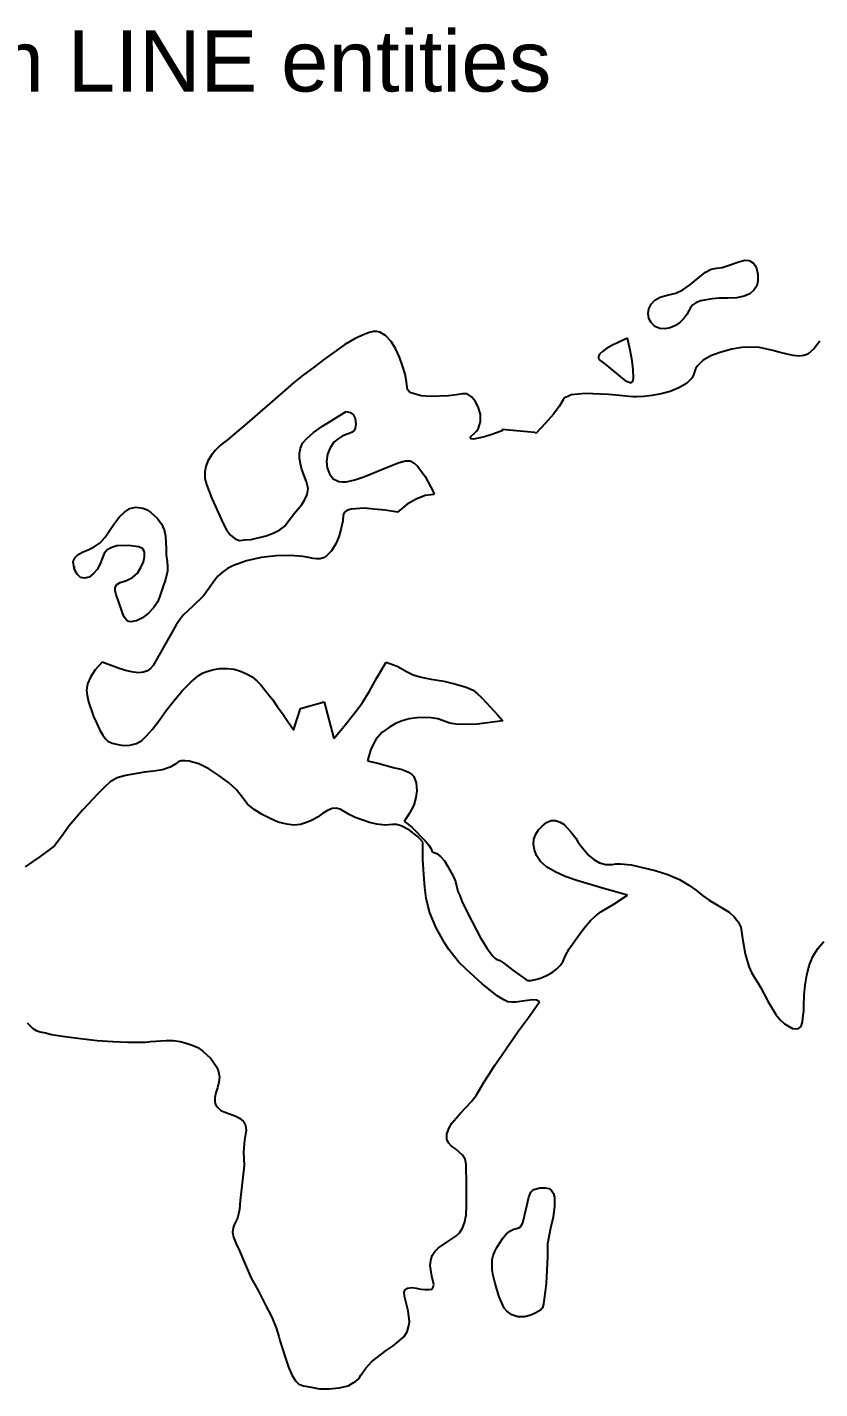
# Model space of a CAD drawing. Extents: x 0 to 24, y 0 to 13.
# Drawn here: x 10.46 to 16.93, y 1.84 to 12.96 of the extents above; entities that cross this region are included whole.
import ezdxf

# ---------------------------------------------------------------- set-up
doc = ezdxf.new("R2010")
doc.units = 0
doc.header["$MEASUREMENT"] = 0
doc.layers.get('0').update_dxf_attribs({"linetype": 'CONTINUOUS'})
doc.styles.get("Standard").update_dxf_attribs({"font": 'arial.ttf'})

msp = doc.modelspace()

# ---------------------------------------------------------------- linework, layer by layer
at = {"linetype": 'Continuous'}
for p, q in [((16.135576, 10.999474), (16.184883, 11.015909)), ((16.184883, 11.01591), (16.279388, 11.048781)), ((16.279388, 11.04878), (16.320477, 11.061108)), ((16.320477, 11.061108), (16.357456, 11.056998)), ((16.357456, 11.056999), (16.390327, 11.036454)), ((16.390327, 11.036454), (16.402655, 11.02002)), ((16.402655, 11.020019), (16.414982, 10.995365)), ((15.868498, 10.855663), (15.999983, 10.962494)), ((15.999983, 10.962495), (16.045179, 10.987148)), ((16.045181, 10.987147), (16.09038, 10.995365)), ((16.090378, 10.995366), (16.135576, 10.999475)), ((16.41498, 10.995366), (16.427305, 10.94195)), ((16.427307, 10.94195), (16.427307, 10.892644)), ((15.687709, 10.773486), (15.75756, 10.789922)), ((15.757559, 10.789922), (15.815083, 10.818684)), ((15.815084, 10.818684), (15.8685, 10.855663)), ((16.361565, 10.785812), (16.316366, 10.765267)), ((16.394436, 10.814575), (16.361565, 10.785813)), ((16.41909, 10.851555), (16.394436, 10.814575)), ((16.427307, 10.892644), (16.41909, 10.851555)), ((15.53568, 10.662546), (15.556224, 10.699526)), ((15.556224, 10.699526), (15.584987, 10.732397)), ((15.584987, 10.732397), (15.630183, 10.757051)), ((15.630184, 10.75705), (15.687709, 10.773485)), ((15.876717, 10.674872), (15.86439, 10.646111)), ((15.897263, 10.695416), (15.876718, 10.674872)), ((15.921915, 10.711853), (15.897262, 10.695417)), ((15.958895, 10.728288), (15.921915, 10.711853)), ((16.053398, 10.744723), (15.958894, 10.728288)), ((16.115032, 10.748833), (16.0534, 10.744723)), ((16.184883, 10.748833), (16.115032, 10.748833)), ((16.254734, 10.752942), (16.184883, 10.748833)), ((16.316366, 10.765267), (16.254734, 10.752941)), ((15.53157, 10.625566), (15.53568, 10.662545)), ((15.53568, 10.584476), (15.53157, 10.625566)), ((15.556224, 10.551606), (15.53568, 10.584477)), ((15.823301, 10.584476), (15.79043, 10.551605)), ((15.847954, 10.617349), (15.8233, 10.584476)), ((15.864391, 10.646111), (15.847956, 10.617349)), ((13.21827, 10.457102), (13.140202, 10.420122)), ((13.255251, 10.469429), (13.218271, 10.457102)), ((13.288122, 10.477647), (13.255251, 10.469429)), ((13.316884, 10.477647), (13.288122, 10.477647)), ((13.341537, 10.473537), (13.316883, 10.477647)), ((13.386735, 10.444776), (13.341538, 10.473537)), ((15.584987, 10.518735), (15.556224, 10.551606)), ((15.626075, 10.502299), (15.584987, 10.518734)), ((15.667164, 10.498191), (15.626075, 10.5023)), ((15.712361, 10.506409), (15.667163, 10.498191)), ((15.75345, 10.526953), (15.712361, 10.506409)), ((15.79043, 10.551606), (15.75345, 10.526953)), ((13.053916, 10.370815), (12.881343, 10.247548)), ((13.140202, 10.420122), (13.053916, 10.370816)), ((13.431932, 10.395469), (13.386734, 10.444776)), ((13.468913, 10.337945), (13.431933, 10.395469)), ((15.235732, 10.362597), (15.190534, 10.337944)), ((15.293256, 10.391359), (15.235732, 10.362597)), ((15.363107, 10.424231), (15.293256, 10.391359)), ((15.383651, 10.325618), (15.363107, 10.424231)), ((16.295822, 10.346162), (16.213644, 10.333836)), ((16.373892, 10.35027), (16.295822, 10.346161)), ((16.439634, 10.346162), (16.373892, 10.350271)), ((16.550573, 10.321508), (16.439632, 10.346162)), ((16.932699, 10.399578), (16.887501, 10.337945)), ((12.881343, 10.247549), (12.795056, 10.181808)), ((13.501783, 10.268094), (13.468912, 10.337945)), ((13.526437, 10.198243), (13.501783, 10.268094)), ((15.13301, 10.292747), (15.124792, 10.272202)), ((15.124792, 10.272202), (15.124792, 10.255767)), ((15.124792, 10.255767), (15.137119, 10.24344)), ((15.157662, 10.313291), (15.133009, 10.292747)), ((15.137118, 10.24344), (15.16999, 10.218786)), ((15.190534, 10.337945), (15.157662, 10.313291)), ((15.400086, 10.23933), (15.383651, 10.325617)), ((15.408305, 10.165372), (15.400087, 10.239331)), ((15.979439, 10.24344), (15.934242, 10.198243)), ((16.04929, 10.280419), (15.979439, 10.24344)), ((16.127359, 10.309182), (16.04929, 10.28042)), ((16.213644, 10.333836), (16.127357, 10.309181)), ((16.608097, 10.305074), (16.550573, 10.321508)), ((16.665621, 10.292747), (16.608097, 10.305074)), ((16.71493, 10.280419), (16.665623, 10.292747)), ((16.764236, 10.276311), (16.71493, 10.28042)), ((16.801214, 10.280419), (16.764235, 10.27631)), ((16.834087, 10.292747), (16.801216, 10.280419)), ((16.887503, 10.337945), (16.834087, 10.292747)), ((12.716988, 10.124283), (12.634809, 10.058541)), ((12.795055, 10.181807), (12.716988, 10.124283)), ((13.546982, 10.128392), (13.526437, 10.198243)), ((13.559308, 10.066758), (13.546982, 10.128392)), ((15.16999, 10.218787), (15.211078, 10.185916)), ((15.211078, 10.185916), (15.305583, 10.107847)), ((15.412414, 10.099628), (15.408304, 10.165372)), ((15.901369, 10.120173), (15.889043, 10.09552)), ((15.909588, 10.148935), (15.90137, 10.120173)), ((15.917807, 10.173589), (15.909589, 10.148935)), ((15.934242, 10.198243), (15.917807, 10.173589)), ((12.634809, 10.05854), (12.544415, 9.980472)), ((13.563416, 10.021561), (13.559307, 10.066757)), ((13.567526, 10.005125), (13.563416, 10.021561)), ((15.305583, 10.107847), (15.346672, 10.074976)), ((15.346672, 10.074976), (15.391869, 10.058541)), ((15.391869, 10.05854), (15.404196, 10.066757)), ((15.404196, 10.066758), (15.408305, 10.079085)), ((15.408305, 10.079084), (15.412415, 10.099628)), ((15.782213, 10.017451), (15.712362, 9.988689)), ((15.843845, 10.054432), (15.782212, 10.017452)), ((15.889044, 10.095521), (15.843845, 10.054432)), ((12.544415, 9.980472), (12.256792, 9.72983)), ((13.579853, 9.988689), (13.567526, 10.005124)), ((13.596288, 9.976363), (13.579853, 9.98869)), ((13.620941, 9.968144), (13.596288, 9.976362)), ((13.678466, 9.95171), (13.620941, 9.968144)), ((13.752426, 9.9476), (13.678466, 9.95171)), ((13.900345, 9.95171), (13.752426, 9.9476)), ((13.966086, 9.959928), (13.900345, 9.95171)), ((14.015394, 9.968144), (13.966087, 9.959928)), ((14.052374, 9.968144), (14.015394, 9.968144)), ((14.089354, 9.943492), (14.052374, 9.968145)), ((14.122225, 9.906511), (14.089354, 9.943491)), ((14.146877, 9.853097), (14.122224, 9.906512)), ((14.83717, 9.918839), (14.804298, 9.865422)), ((14.849497, 9.935274), (14.83717, 9.918839)), ((14.874149, 9.9476), (14.849496, 9.935273)), ((14.902912, 9.959928), (14.87415, 9.9476)), ((15.017961, 9.972254), (14.902911, 9.959928)), ((15.20697, 9.964036), (15.017962, 9.972254)), ((15.297365, 9.955819), (15.20697, 9.964036)), ((15.375434, 9.9476), (15.297365, 9.955818)), ((15.408305, 9.943492), (15.375434, 9.947601)), ((15.437067, 9.943492), (15.408305, 9.943492)), ((15.494591, 9.9476), (15.437067, 9.943491)), ((15.564442, 9.955819), (15.494591, 9.947601)), ((15.638402, 9.968144), (15.564442, 9.955818)), ((15.712361, 9.988689), (15.638401, 9.968144)), ((12.96352, 9.762701), (13.066242, 9.824334)), ((13.066242, 9.824334), (13.099114, 9.816117)), ((13.099113, 9.816116), (13.123767, 9.799681)), ((13.123767, 9.799681), (13.140202, 9.766809)), ((14.163314, 9.799681), (14.146878, 9.853097)), ((14.163314, 9.742157), (14.163314, 9.799681)), ((14.759102, 9.80379), (14.693358, 9.72983)), ((14.804298, 9.865423), (14.759102, 9.80379)), ((12.256793, 9.72983), (12.170506, 9.655869)), ((12.799165, 9.651761), (12.873125, 9.705177)), ((12.873125, 9.705176), (12.96352, 9.7627)), ((13.140202, 9.688741), (13.131985, 9.668197)), ((13.140202, 9.766809), (13.144311, 9.721611)), ((13.144311, 9.721612), (13.140202, 9.688741)), ((14.130443, 9.664087), (14.146877, 9.688741)), ((14.146877, 9.688741), (14.163313, 9.742157)), ((14.607073, 9.651761), (14.335887, 9.676415)), ((14.335887, 9.676414), (14.344105, 9.668197)), ((14.693358, 9.72983), (14.615291, 9.643544)), ((12.063676, 9.569584), (12.039021, 9.549039)), ((12.096547, 9.594236), (12.063676, 9.569583)), ((12.170506, 9.655869), (12.096546, 9.594236)), ((12.692334, 9.524385), (12.70877, 9.565475)), ((12.70877, 9.565475), (12.741641, 9.602454)), ((12.741641, 9.602455), (12.799165, 9.651761)), ((12.96352, 9.573692), (12.934758, 9.528494)), ((13.0005, 9.602455), (12.96352, 9.573693)), ((13.033371, 9.622999), (13.0005, 9.602455)), ((13.066242, 9.635325), (13.033371, 9.622998)), ((13.090896, 9.643544), (13.066241, 9.635326)), ((13.115549, 9.655869), (13.090896, 9.643543)), ((13.131985, 9.668197), (13.115549, 9.655869)), ((14.077026, 9.606564), (14.085244, 9.622998)), ((14.085245, 9.602455), (14.077027, 9.606565)), ((14.085245, 9.622999), (14.109899, 9.643544)), ((14.105789, 9.598346), (14.085245, 9.602455)), ((14.196185, 9.61889), (14.105789, 9.598346)), ((14.109898, 9.643544), (14.130443, 9.664088)), ((14.261927, 9.639435), (14.196185, 9.61889)), ((14.344105, 9.668197), (14.261927, 9.639435)), ((14.615291, 9.643544), (14.607073, 9.651761)), ((11.965062, 9.466862), (11.9363, 9.421663)), ((11.997932, 9.507951), (11.965061, 9.466862)), ((12.039021, 9.549039), (11.997932, 9.507951)), ((12.684116, 9.483296), (12.692333, 9.524385)), ((12.684116, 9.442208), (12.684116, 9.483296)), ((12.914214, 9.47508), (12.905996, 9.417555)), ((12.934758, 9.528495), (12.914214, 9.47508)), ((11.919865, 9.376466), (11.911647, 9.331269)), ((11.936299, 9.421663), (11.919865, 9.376465)), ((12.692334, 9.397011), (12.684117, 9.442209)), ((12.70466, 9.351812), (12.692333, 9.397011)), ((12.741641, 9.249091), (12.704661, 9.351813)), ((12.905995, 9.417555), (12.910105, 9.36414)), ((12.910105, 9.36414), (12.930649, 9.314833)), ((13.210052, 9.29018), (13.436042, 9.384685)), ((13.436042, 9.384684), (13.497675, 9.409337)), ((13.497675, 9.409337), (13.55109, 9.421664)), ((13.551089, 9.421663), (13.588069, 9.421663)), ((13.58807, 9.421663), (13.616833, 9.405229)), ((13.616833, 9.405229), (13.649704, 9.376466)), ((13.649704, 9.376466), (13.711337, 9.294289)), ((11.911647, 9.331268), (11.911647, 9.277852)), ((11.911647, 9.277853), (11.923974, 9.228547)), ((11.923974, 9.228547), (11.969171, 9.113498)), ((12.753967, 9.195676), (12.74164, 9.249091)), ((12.930649, 9.314833), (12.959412, 9.273744)), ((12.959412, 9.273744), (13.004608, 9.2532)), ((13.004609, 9.2532), (13.033371, 9.24909)), ((13.033371, 9.249091), (13.066242, 9.249091)), ((13.066242, 9.249091), (13.136093, 9.265527)), ((13.136093, 9.265527), (13.210053, 9.29018)), ((13.711337, 9.294289), (13.756536, 9.208002)), ((12.729314, 9.10528), (12.745749, 9.146369)), ((12.745749, 9.146369), (12.753967, 9.195676)), ((13.711337, 9.138151), (13.637377, 9.109389)), ((13.785296, 9.146369), (13.711336, 9.138151)), ((13.756535, 9.208002), (13.777079, 9.171022)), ((13.777079, 9.171021), (13.785296, 9.146368)), ((11.254226, 9.002558), (11.299424, 9.03132)), ((11.299424, 9.03132), (11.34873, 9.043647)), ((11.34873, 9.043647), (11.406255, 9.035429)), ((11.406255, 9.035429), (11.435017, 9.023103)), ((11.435017, 9.023103), (11.467888, 9.002558)), ((11.969171, 9.113498), (11.997932, 9.047756)), ((11.997932, 9.047756), (12.059566, 8.916272)), ((12.643027, 8.99434), (12.70466, 9.064191)), ((12.70466, 9.064191), (12.729314, 9.10528)), ((13.070351, 9.014885), (13.049807, 8.998449)), ((13.103222, 9.027212), (13.070351, 9.014885)), ((13.214162, 9.035429), (13.103222, 9.027212)), ((13.292231, 9.027212), (13.214162, 9.035429)), ((13.382626, 9.018993), (13.292231, 9.027211)), ((13.485348, 9.002558), (13.382626, 9.018993)), ((13.563416, 9.068299), (13.485348, 9.002558)), ((13.637377, 9.109388), (13.563416, 9.068299)), ((11.135068, 8.854639), (11.172048, 8.908054)), ((11.172048, 8.908053), (11.213137, 8.961469)), ((11.213137, 8.961469), (11.254226, 9.002558)), ((11.467888, 9.002558), (11.521303, 8.953252)), ((11.521303, 8.953252), (11.558283, 8.908053)), ((11.558283, 8.908053), (11.578828, 8.858747)), ((12.059566, 8.916272), (12.088328, 8.858747)), ((12.564959, 8.887509), (12.589612, 8.924488)), ((12.589612, 8.924489), (12.643028, 8.99434)), ((13.037479, 8.932707), (13.025153, 8.871074)), ((13.041589, 8.977904), (13.037479, 8.932706)), ((13.049807, 8.998448), (13.041589, 8.977904)), ((11.057, 8.751916), (11.098088, 8.797114)), ((11.098087, 8.797113), (11.135067, 8.854638)), ((11.578828, 8.858747), (11.591154, 8.805331)), ((11.591154, 8.805332), (11.595263, 8.706719)), ((12.088328, 8.858747), (12.1212, 8.81355)), ((12.1212, 8.81355), (12.158179, 8.784788)), ((12.158179, 8.784788), (12.195159, 8.772461)), ((12.289663, 8.780679), (12.41293, 8.809441)), ((12.41293, 8.809441), (12.470454, 8.829985)), ((12.470455, 8.829985), (12.52387, 8.858747)), ((12.52387, 8.858747), (12.564959, 8.887509)), ((13.008718, 8.809441), (12.979956, 8.743699)), ((13.025154, 8.871074), (13.008718, 8.809441)), ((10.876208, 8.657412), (10.917297, 8.677957)), ((10.917297, 8.677957), (10.958385, 8.694391)), ((10.958385, 8.694392), (11.007692, 8.719046)), ((11.007692, 8.719045), (11.056999, 8.751916)), ((11.114524, 8.694392), (11.08987, 8.66563)), ((11.151504, 8.714937), (11.114524, 8.694392)), ((11.192593, 8.727262), (11.151504, 8.714936)), ((11.287097, 8.731372), (11.192593, 8.727262)), ((11.373383, 8.719045), (11.287097, 8.731372)), ((11.402145, 8.706718), (11.373383, 8.719045)), ((11.418581, 8.677957), (11.402146, 8.706718)), ((11.418581, 8.636868), (11.418581, 8.677957)), ((11.595263, 8.706718), (11.595263, 8.653302)), ((12.19516, 8.772461), (12.236249, 8.77657)), ((12.236249, 8.776569), (12.289664, 8.780679)), ((12.947084, 8.686173), (12.905995, 8.645085)), ((12.979956, 8.743699), (12.947084, 8.686174)), ((10.83512, 8.599888), (10.851556, 8.632759)), ((10.843338, 8.546472), (10.83512, 8.599888)), ((10.851556, 8.632759), (10.876209, 8.657413)), ((11.057, 8.579343), (11.032346, 8.534146)), ((11.073435, 8.62454), (11.057, 8.579342)), ((11.08987, 8.665629), (11.073435, 8.62454)), ((11.389819, 8.550581), (11.410363, 8.595779)), ((11.410363, 8.595778), (11.418581, 8.636868)), ((11.595263, 8.653303), (11.60348, 8.599888)), ((11.60348, 8.599888), (11.60759, 8.558799)), ((12.145853, 8.567017), (12.096547, 8.542363)), ((12.252684, 8.603996), (12.145853, 8.567017)), ((12.371841, 8.632759), (12.252684, 8.603997)), ((12.495108, 8.645085), (12.371841, 8.632758)), ((12.610157, 8.649194), (12.495108, 8.645085)), ((12.712879, 8.640977), (12.610157, 8.649194)), ((12.758076, 8.632759), (12.712879, 8.640977)), ((12.795055, 8.62454), (12.758076, 8.632758)), ((12.823819, 8.620432), (12.795056, 8.624541)), ((12.852581, 8.620432), (12.823819, 8.620432)), ((12.881343, 8.62865), (12.852581, 8.620432)), ((12.905995, 8.645085), (12.881342, 8.62865)), ((10.855663, 8.51771), (10.843337, 8.546472)), ((10.843338, 8.546472), (10.843338, 8.558799)), ((10.843338, 8.558799), (10.843338, 8.546472)), ((10.86799, 8.497166), (10.855663, 8.51771)), ((10.896752, 8.468404), (10.86799, 8.497166)), ((10.929624, 8.464294), (10.896752, 8.468404)), ((10.966603, 8.472513), (10.929624, 8.464295)), ((11.003584, 8.501275), (10.966604, 8.472513)), ((11.032346, 8.534145), (11.003584, 8.501274)), ((11.27066, 8.443749), (11.319967, 8.468404)), ((11.319967, 8.468404), (11.361056, 8.505383)), ((11.361056, 8.505383), (11.389818, 8.55058)), ((11.591154, 8.451968), (11.566501, 8.382117)), ((11.60759, 8.521819), (11.591154, 8.451968)), ((11.60759, 8.558799), (11.60759, 8.521819)), ((12.018477, 8.48073), (11.989716, 8.44375)), ((12.055458, 8.5136), (12.018478, 8.480729)), ((12.096547, 8.542364), (12.055458, 8.513601)), ((11.180265, 8.386226), (11.192593, 8.410879)), ((11.180265, 8.361573), (11.180265, 8.386227)), ((11.188484, 8.328702), (11.180266, 8.361573)), ((11.192593, 8.410879), (11.221354, 8.427315)), ((11.221354, 8.427315), (11.27066, 8.443749)), ((11.566501, 8.382116), (11.541847, 8.308156)), ((11.944518, 8.378008), (11.89932, 8.320484)), ((11.989716, 8.443749), (11.944517, 8.378008)), ((11.204919, 8.283504), (11.188484, 8.328702)), ((11.241899, 8.172564), (11.204919, 8.283504)), ((11.525412, 8.267069), (11.49254, 8.22187)), ((11.541848, 8.308157), (11.525413, 8.267069)), ((11.813034, 8.234197), (11.734965, 8.160237)), ((11.89932, 8.320484), (11.813034, 8.234198)), ((11.254226, 8.143802), (11.241899, 8.172564)), ((11.27066, 8.123258), (11.254226, 8.143802)), ((11.287097, 8.11093), (11.270661, 8.123258)), ((11.402145, 8.139692), (11.352839, 8.115039)), ((11.451451, 8.176673), (11.402145, 8.139693)), ((11.49254, 8.22187), (11.451451, 8.176672)), ((11.702094, 8.119149), (11.673332, 8.07806)), ((11.734964, 8.160237), (11.702093, 8.119148)), ((11.307641, 8.106822), (11.287097, 8.110931)), ((11.352839, 8.11504), (11.30764, 8.106822)), ((11.673332, 8.07806), (11.488432, 7.749349)), ((11.015911, 7.716478), (10.978931, 7.654845)), ((11.073435, 7.778112), (11.015911, 7.716478)), ((11.213137, 7.724697), (11.073435, 7.778112)), ((11.27477, 7.708261), (11.213137, 7.724696)), ((11.328186, 7.695934), (11.27477, 7.708261)), ((11.373383, 7.691825), (11.328186, 7.695934)), ((11.410363, 7.695934), (11.373384, 7.691825)), ((11.443233, 7.708261), (11.410362, 7.695934)), ((11.467888, 7.724697), (11.443233, 7.708261)), ((11.488432, 7.749349), (11.467888, 7.724696)), ((11.858231, 7.667172), (11.891102, 7.687716)), ((11.891102, 7.687716), (11.919865, 7.700043)), ((11.919865, 7.700043), (11.97328, 7.716478)), ((11.97328, 7.716478), (12.030804, 7.724696)), ((12.030804, 7.724697), (12.092438, 7.724697)), ((12.092438, 7.724697), (12.149961, 7.720588)), ((12.149961, 7.720587), (12.203377, 7.704152)), ((12.203377, 7.704153), (12.252684, 7.683608)), ((12.252684, 7.683608), (12.297882, 7.658955)), ((13.316884, 7.650736), (13.390844, 7.778112)), ((13.390843, 7.778112), (13.481238, 7.745241)), ((13.481238, 7.745242), (13.563416, 7.700044)), ((13.563416, 7.700043), (13.612723, 7.67539)), ((13.612723, 7.67539), (13.678465, 7.654845)), ((10.954278, 7.60143), (10.94606, 7.548015)), ((10.97893, 7.654845), (10.954277, 7.60143)), ((11.726747, 7.543905), (11.796597, 7.613756)), ((11.796597, 7.613757), (11.858231, 7.667172)), ((12.297882, 7.658954), (12.338971, 7.621974)), ((12.338971, 7.621974), (12.367733, 7.593213)), ((12.367733, 7.593213), (12.429366, 7.515143)), ((13.255251, 7.539797), (13.316884, 7.650736)), ((13.678466, 7.654845), (13.760643, 7.63841)), ((13.760643, 7.63841), (13.863365, 7.621974)), ((13.863365, 7.621974), (13.961979, 7.597322)), ((13.961979, 7.597321), (14.044156, 7.572668)), ((14.044156, 7.572669), (14.101681, 7.548015)), ((10.94606, 7.548014), (10.95017, 7.506925)), ((10.950169, 7.506925), (10.962495, 7.45351)), ((10.962495, 7.45351), (11.003584, 7.334352)), ((11.595263, 7.383659), (11.661004, 7.465837)), ((11.661005, 7.465837), (11.726747, 7.543905)), ((12.429366, 7.515143), (12.466346, 7.469946)), ((12.466346, 7.469946), (12.503325, 7.416531)), ((12.692334, 7.400095), (12.885452, 7.45351)), ((12.885451, 7.45351), (12.963519, 7.153562)), ((13.144311, 7.375441), (13.197727, 7.449401)), ((13.197727, 7.449401), (13.255251, 7.539797)), ((14.101681, 7.548014), (14.138659, 7.519252)), ((14.138659, 7.519252), (14.171532, 7.49049)), ((14.171532, 7.49049), (14.21262, 7.445292)), ((11.537739, 7.301481), (11.595263, 7.383659)), ((12.503325, 7.41653), (12.544415, 7.359006)), ((12.544415, 7.359006), (12.589611, 7.293264)), ((12.638919, 7.23163), (12.692334, 7.400095)), ((13.049807, 7.256284), (13.144311, 7.375441)), ((14.21262, 7.445292), (14.270144, 7.37955)), ((14.270144, 7.37955), (14.307124, 7.34257)), ((14.307125, 7.34257), (14.344105, 7.297373)), ((11.003584, 7.334352), (11.028237, 7.276828)), ((11.028236, 7.276828), (11.052891, 7.223413)), ((11.439126, 7.178215), (11.484323, 7.23163)), ((11.484323, 7.23163), (11.537739, 7.301481)), ((12.589612, 7.293264), (12.638919, 7.223413)), ((12.638919, 7.223413), (12.638919, 7.23163)), ((12.96352, 7.153562), (13.049807, 7.256284)), ((13.419606, 7.248066), (13.357973, 7.202868)), ((13.468913, 7.276828), (13.419606, 7.248066)), ((13.522327, 7.297373), (13.468912, 7.276828)), ((13.579853, 7.313808), (13.522328, 7.297373)), ((13.641486, 7.322026), (13.579853, 7.313808)), ((13.703118, 7.326135), (13.641485, 7.322026)), ((13.760643, 7.322026), (13.703119, 7.326135)), ((13.814058, 7.313808), (13.760642, 7.322026)), ((13.912672, 7.280937), (13.814059, 7.313808)), ((13.961979, 7.272719), (13.912672, 7.280937)), ((14.072918, 7.26861), (13.961979, 7.272719)), ((14.134552, 7.272719), (14.072918, 7.26861)), ((14.344105, 7.297373), (14.134552, 7.272719)), ((11.052891, 7.223413), (11.077544, 7.182324)), ((11.077544, 7.182324), (11.098088, 7.153563)), ((11.098087, 7.153562), (11.118632, 7.133017)), ((11.118632, 7.133017), (11.155612, 7.116582)), ((11.155613, 7.116582), (11.200809, 7.104255)), ((11.352839, 7.112473), (11.398037, 7.137126)), ((11.398037, 7.137126), (11.439126, 7.178216)), ((13.308665, 7.145344), (13.267577, 7.067275)), ((13.357973, 7.202868), (13.308666, 7.145344)), ((11.200809, 7.104255), (11.250116, 7.096037)), ((11.250116, 7.096037), (11.299423, 7.100146)), ((11.299424, 7.100146), (11.352839, 7.112473)), ((13.267578, 7.067275), (13.238816, 6.972771)), ((11.566501, 6.898811), (11.49254, 6.886484)), ((11.628134, 6.919355), (11.566501, 6.898811)), ((11.673332, 6.948118), (11.628134, 6.919355)), ((11.693875, 6.964553), (11.673331, 6.948118)), ((11.718529, 6.972771), (11.693875, 6.964553)), ((11.751401, 6.972771), (11.718529, 6.972771)), ((11.784272, 6.968662), (11.751401, 6.972771)), ((11.86234, 6.948118), (11.784272, 6.968662)), ((11.944518, 6.907029), (11.86234, 6.948118)), ((12.026696, 6.853613), (11.944518, 6.907029)), ((13.238815, 6.972771), (13.325101, 6.952227)), ((13.325102, 6.952227), (13.460695, 6.915247)), ((13.460694, 6.915247), (13.514111, 6.90292)), ((13.514111, 6.90292), (13.551089, 6.890593)), ((11.139176, 6.800198), (11.08987, 6.755)), ((11.196702, 6.833069), (11.139177, 6.800199)), ((11.262444, 6.853613), (11.196702, 6.833069)), ((11.418581, 6.878267), (11.262444, 6.853613)), ((11.49254, 6.886484), (11.41858, 6.878267)), ((12.104764, 6.796089), (12.026696, 6.853613)), ((12.170506, 6.734456), (12.104764, 6.796089)), ((13.551089, 6.890593), (13.575744, 6.878267)), ((13.575744, 6.878267), (13.600397, 6.861831)), ((13.600397, 6.861831), (13.616833, 6.845396)), ((13.616833, 6.845396), (13.637377, 6.79198)), ((13.637377, 6.79198), (13.641486, 6.726238)), ((11.036455, 6.701585), (10.913189, 6.570101)), ((11.08987, 6.755), (11.036454, 6.701585)), ((12.219812, 6.672823), (12.170506, 6.734457)), ((12.260901, 6.619407), (12.219812, 6.672823)), ((13.633267, 6.672823), (13.616833, 6.611189)), ((13.641486, 6.726238), (13.633268, 6.672823)), ((10.913189, 6.570101), (10.802249, 6.438616)), ((12.314317, 6.574209), (12.260901, 6.619407)), ((12.380058, 6.533121), (12.314317, 6.574209)), ((12.914214, 6.565992), (12.873125, 6.541338)), ((12.951194, 6.582427), (12.914214, 6.565992)), ((12.984065, 6.586536), (12.951194, 6.582428)), ((13.016935, 6.578318), (12.984064, 6.586536)), ((13.090896, 6.533121), (13.016935, 6.578318)), ((13.616833, 6.611189), (13.583961, 6.545447)), ((12.445801, 6.50025), (12.380059, 6.533121)), ((12.511543, 6.471487), (12.4458, 6.50025)), ((12.581395, 6.455052), (12.511544, 6.471488)), ((12.638919, 6.446834), (12.581395, 6.455052)), ((12.692334, 6.450943), (12.638919, 6.446834)), ((12.741641, 6.467379), (12.692334, 6.450943)), ((12.786839, 6.487923), (12.74164, 6.467379)), ((12.832036, 6.512576), (12.786839, 6.487923)), ((12.873125, 6.541338), (12.832036, 6.512577)), ((13.140202, 6.508467), (13.090896, 6.533121)), ((13.255251, 6.467379), (13.140202, 6.508467)), ((13.316884, 6.455052), (13.255251, 6.46738)), ((13.382626, 6.446834), (13.316884, 6.455052)), ((13.44426, 6.450943), (13.382626, 6.446834)), ((13.477131, 6.450943), (13.44426, 6.450943)), ((13.514111, 6.442725), (13.477131, 6.450943)), ((13.583961, 6.545447), (13.538763, 6.475596)), ((13.538764, 6.475596), (13.563417, 6.459161)), ((13.563416, 6.459161), (13.600396, 6.430399)), ((14.664597, 6.438616), (14.701576, 6.467379)), ((14.701577, 6.467379), (14.738557, 6.483814)), ((14.738557, 6.483814), (14.775537, 6.483814)), ((14.775537, 6.483814), (14.812516, 6.471487)), ((14.812517, 6.471487), (14.845388, 6.450943)), ((14.845387, 6.450943), (14.898803, 6.393419)), ((10.757051, 6.376983), (10.720071, 6.323568)), ((10.802249, 6.438616), (10.757051, 6.376983)), ((13.583961, 6.405745), (13.514111, 6.442725)), ((13.645595, 6.356439), (13.583961, 6.405745)), ((13.600397, 6.430399), (13.711337, 6.319459)), ((13.670248, 6.331785), (13.645595, 6.356439)), ((14.598855, 6.331785), (14.615291, 6.372874)), ((14.615291, 6.372874), (14.635835, 6.409854)), ((14.635835, 6.409854), (14.664597, 6.438616)), ((14.898803, 6.393419), (14.939892, 6.340003)), ((14.939892, 6.340003), (14.956327, 6.311241)), ((10.629676, 6.237281), (10.568043, 6.192084)), ((10.683091, 6.27837), (10.629676, 6.237281)), ((10.720071, 6.323568), (10.683091, 6.27837)), ((13.690792, 6.307132), (13.670248, 6.331785)), ((13.690792, 6.16743), (13.690792, 6.307132)), ((13.711337, 6.319459), (13.740099, 6.282479)), ((13.740099, 6.282479), (13.760643, 6.253717)), ((13.760643, 6.253717), (13.768861, 6.229064)), ((13.768861, 6.229063), (13.80584, 6.216737)), ((14.594746, 6.290697), (14.598855, 6.331785)), ((14.602963, 6.245499), (14.594746, 6.290697)), ((14.6194, 6.200301), (14.602964, 6.245499)), ((14.956327, 6.311241), (14.980981, 6.27837)), ((14.980981, 6.27837), (15.046722, 6.200301)), ((10.50641, 6.150995), (10.444776, 6.105797)), ((10.568043, 6.192084), (10.50641, 6.150995)), ((13.69901, 6.044164), (13.690792, 6.16743)), ((13.80584, 6.216737), (13.838712, 6.187975)), ((13.838712, 6.187975), (13.867474, 6.155105)), ((13.867474, 6.155104), (13.896235, 6.109906)), ((14.65227, 6.150995), (14.619399, 6.200301)), ((14.701577, 6.105797), (14.652271, 6.150995)), ((15.046722, 6.200301), (15.087811, 6.16743)), ((15.087811, 6.16743), (15.13301, 6.138669)), ((15.13301, 6.138668), (15.186425, 6.126341)), ((15.186425, 6.126341), (15.239841, 6.126341)), ((15.239841, 6.126341), (15.268602, 6.13045)), ((15.268602, 6.13045), (15.305582, 6.13045)), ((15.305583, 6.13045), (15.391869, 6.122233)), ((15.391869, 6.122233), (15.486373, 6.101688)), ((13.707228, 5.937333), (13.69901, 6.044164)), ((13.896235, 6.109906), (13.941434, 6.023619)), ((13.941434, 6.023619), (13.95787, 5.986639)), ((14.771428, 6.064708), (14.701577, 6.105797)), ((14.853605, 6.027728), (14.771427, 6.064708)), ((14.94811, 5.994857), (14.853605, 6.027728)), ((15.486373, 6.101688), (15.589096, 6.077035)), ((15.589096, 6.077035), (15.691818, 6.044165)), ((15.691817, 6.044164), (15.786322, 6.003075)), ((13.719555, 5.851046), (13.707228, 5.937333)), ((13.95787, 5.986639), (13.978414, 5.904462)), ((13.978414, 5.904462), (13.994849, 5.871592)), ((15.157662, 5.933224), (14.94811, 5.994857)), ((15.363107, 5.8757), (15.157662, 5.933224)), ((15.786322, 6.003075), (15.86439, 5.957877)), ((15.864391, 5.957877), (15.926024, 5.91268)), ((15.926023, 5.91268), (15.975329, 5.871591)), ((13.731881, 5.793522), (13.719555, 5.851047)), ((13.748317, 5.731889), (13.731881, 5.793522)), ((13.99485, 5.871591), (14.011285, 5.826393)), ((14.011285, 5.826393), (14.056483, 5.731889)), ((15.145336, 5.740107), (15.252167, 5.80174)), ((15.252167, 5.80174), (15.363107, 5.8757)), ((15.97533, 5.871591), (16.028746, 5.834611)), ((16.028746, 5.834611), (16.139687, 5.768869)), ((13.801732, 5.608622), (13.748317, 5.731889)), ((14.056482, 5.731889), (14.163313, 5.526445)), ((15.017961, 5.61684), (15.063159, 5.670256)), ((15.063159, 5.670256), (15.108356, 5.711344)), ((15.108356, 5.711344), (15.145335, 5.740107)), ((16.139687, 5.768869), (16.193102, 5.735999)), ((16.1931, 5.735998), (16.234188, 5.699018)), ((16.23419, 5.699018), (16.267061, 5.657929)), ((13.867474, 5.485356), (13.801732, 5.608623)), ((14.886477, 5.436049), (14.972762, 5.559316)), ((14.972763, 5.559316), (15.017962, 5.61684)), ((16.267061, 5.657929), (16.287605, 5.612731)), ((16.287605, 5.612731), (16.304041, 5.5059)), ((13.904453, 5.431941), (13.867474, 5.485356)), ((14.163314, 5.526445), (14.216729, 5.440158)), ((16.304041, 5.5059), (16.324585, 5.394961)), ((16.916264, 5.440158), (16.96557, 5.497684)), ((13.941434, 5.382634), (13.904454, 5.431941)), ((13.986631, 5.329218), (13.941433, 5.382634)), ((14.216729, 5.440158), (14.261928, 5.378525)), ((14.261927, 5.378525), (14.278361, 5.36209)), ((14.278361, 5.36209), (14.290689, 5.353872)), ((14.290689, 5.353872), (14.31945, 5.341545)), ((14.31945, 5.341545), (14.352322, 5.321001)), ((14.816626, 5.304565), (14.83717, 5.337436)), ((14.83717, 5.337436), (14.857715, 5.382634)), ((14.857715, 5.382634), (14.886477, 5.436049)), ((16.324585, 5.394961), (16.353348, 5.292239)), ((16.846413, 5.300456), (16.875175, 5.374416)), ((16.875175, 5.374416), (16.916264, 5.440158)), ((14.044156, 5.271694), (13.986632, 5.329218)), ((14.17564, 5.152537), (14.044156, 5.271694)), ((14.352322, 5.321001), (14.426282, 5.263476)), ((14.426282, 5.263476), (14.529004, 5.189517)), ((14.701577, 5.218279), (14.746776, 5.242932)), ((14.746775, 5.242932), (14.783754, 5.271694)), ((14.783754, 5.271694), (14.816626, 5.304565)), ((16.353346, 5.292239), (16.37389, 5.242932)), ((16.373892, 5.242932), (16.398544, 5.201843)), ((16.825869, 5.222388), (16.846413, 5.300456)), ((14.241383, 5.099121), (14.175639, 5.152537)), ((14.529004, 5.189517), (14.549549, 5.17719)), ((14.549549, 5.17719), (14.574203, 5.17719)), ((14.574202, 5.17719), (14.611181, 5.185408)), ((14.611182, 5.185408), (14.652271, 5.197734)), ((14.65227, 5.197734), (14.701576, 5.218279)), ((16.398544, 5.201843), (16.423197, 5.164863)), ((16.423197, 5.164863), (16.45196, 5.119666)), ((16.451962, 5.119666), (16.509485, 5.008726)), ((16.805325, 5.058032), (16.813543, 5.14021)), ((16.813541, 5.14021), (16.825869, 5.222388)), ((14.298906, 5.053923), (14.241383, 5.099121)), ((14.352322, 5.021052), (14.298906, 5.053923)), ((14.385193, 5.004617), (14.352322, 5.021052)), ((14.418064, 5.000508), (14.385193, 5.004617)), ((14.524895, 5.012835), (14.450934, 5.000508)), ((14.590637, 5.021052), (14.524896, 5.012836)), ((14.553657, 4.877242), (14.644053, 5.004617)), ((14.6194, 5.016944), (14.590637, 5.021052)), ((14.644053, 5.004617), (14.619399, 5.016944)), ((16.509485, 5.008726), (16.575228, 4.901895)), ((16.801214, 4.971746), (16.805323, 5.058033)), ((14.450934, 5.000508), (14.418063, 5.000508)), ((16.575226, 4.901895), (16.608097, 4.856697)), ((16.792997, 4.840262), (16.797106, 4.893677)), ((16.797106, 4.893677), (16.801214, 4.930657)), ((16.801214, 4.930657), (16.801214, 4.971746)), ((10.461212, 4.832044), (10.506411, 4.786846)), ((10.50641, 4.786846), (10.535172, 4.770411)), ((14.471479, 4.766302), (14.553657, 4.877242)), ((16.608097, 4.856697), (16.645077, 4.823826)), ((16.645079, 4.823826), (16.710821, 4.786846)), ((16.710819, 4.786846), (16.739582, 4.782737)), ((16.739582, 4.782737), (16.760126, 4.786846)), ((16.760126, 4.786846), (16.78067, 4.803282)), ((16.78067, 4.803282), (16.792997, 4.840262)), ((10.535172, 4.770411), (10.568043, 4.758084)), ((10.568043, 4.758084), (10.609132, 4.749866)), ((10.609132, 4.749866), (10.658438, 4.73754)), ((10.658438, 4.73754), (10.769378, 4.721104)), ((10.769378, 4.721104), (10.896752, 4.704669)), ((10.896752, 4.704669), (11.032346, 4.688233)), ((11.032346, 4.688233), (11.159721, 4.680016)), ((11.159721, 4.680015), (11.282988, 4.675906)), ((11.282988, 4.675906), (11.430907, 4.675906)), ((11.430908, 4.675906), (11.467888, 4.680015)), ((11.467888, 4.680015), (11.595263, 4.688233)), ((11.595263, 4.688233), (11.652786, 4.688233)), ((11.652787, 4.688233), (11.710312, 4.680016)), ((11.710312, 4.680015), (11.759618, 4.667689)), ((14.335887, 4.569075), (14.47148, 4.766302)), ((11.759618, 4.667689), (11.808925, 4.651253)), ((11.808925, 4.651253), (11.854123, 4.630709)), ((11.854123, 4.630709), (11.895211, 4.601947)), ((11.89521, 4.601947), (11.960952, 4.540313)), ((14.278361, 4.486898), (14.335886, 4.569076)), ((11.960953, 4.540313), (11.985607, 4.507442)), ((11.985607, 4.507442), (12.010261, 4.470462)), ((12.01026, 4.470462), (12.022587, 4.433482)), ((14.233165, 4.412938), (14.278361, 4.486898)), ((12.026696, 4.347196), (12.014369, 4.301998)), ((12.022587, 4.433482), (12.030804, 4.392394)), ((12.030804, 4.392394), (12.026695, 4.347196)), ((14.126334, 4.240365), (14.192076, 4.351305)), ((14.192076, 4.351305), (14.233165, 4.412938)), ((12.002042, 4.260909), (11.993825, 4.223929)), ((12.014369, 4.301998), (12.002042, 4.260909)), ((14.085245, 4.18695), (14.126334, 4.240365)), ((11.993825, 4.223929), (11.993825, 4.191059)), ((11.993825, 4.191058), (11.997933, 4.166405)), ((11.997932, 4.166405), (12.018477, 4.141752)), ((12.018477, 4.141752), (12.043131, 4.117099)), ((12.043131, 4.117099), (12.08422, 4.100663)), ((13.998959, 4.096554), (14.085244, 4.18695)), ((12.08422, 4.100663), (12.141744, 4.080119)), ((12.141744, 4.080119), (12.170506, 4.067792)), ((12.170506, 4.067792), (12.19516, 4.055465)), ((12.19516, 4.055465), (12.228031, 4.026703)), ((12.228031, 4.026703), (12.244466, 3.993832)), ((13.904453, 3.969179), (13.929108, 4.014377)), ((13.929108, 4.014377), (13.998959, 4.096554)), ((12.248575, 3.956852), (12.236249, 3.874675)), ((12.244466, 3.993832), (12.248575, 3.956852)), ((13.888019, 3.923981), (13.904453, 3.969179)), ((13.888019, 3.882892), (13.888019, 3.923981)), ((12.236249, 3.874675), (12.228031, 3.78017)), ((12.228031, 3.78017), (12.232141, 3.669231)), ((13.900345, 3.85413), (13.888019, 3.882892)), ((13.924998, 3.825368), (13.900344, 3.85413)), ((13.95787, 3.804824), (13.924998, 3.825368)), ((14.015394, 3.751408), (13.95787, 3.804824)), ((12.23214, 3.669231), (12.199268, 3.381609)), ((14.035937, 3.718537), (14.015393, 3.751408)), ((14.044156, 3.677448), (14.035938, 3.718537)), ((14.044156, 3.624033), (14.044156, 3.677448)), ((14.048265, 3.558291), (14.044155, 3.624033)), ((14.048265, 3.336411), (14.048265, 3.558291)), ((14.557766, 3.410371), (14.574202, 3.45146)), ((14.574202, 3.45146), (14.586529, 3.463786)), ((14.586529, 3.463786), (14.598855, 3.472004)), ((14.598855, 3.472004), (14.648162, 3.484331)), ((14.648162, 3.484331), (14.689251, 3.484331)), ((14.689251, 3.484331), (14.722122, 3.480222)), ((14.722122, 3.480222), (14.742666, 3.463786)), ((14.742665, 3.463786), (14.759101, 3.439133)), ((12.199268, 3.381609), (12.195159, 3.307649)), ((14.044156, 3.262451), (14.048265, 3.336411)), ((14.533113, 3.30354), (14.557766, 3.410371)), ((14.767319, 3.336411), (14.754992, 3.246016)), ((14.759102, 3.439133), (14.767319, 3.410371)), ((14.767319, 3.410371), (14.767319, 3.336411)), ((12.178723, 3.237798), (12.149961, 3.184383)), ((12.19516, 3.307649), (12.178724, 3.237798)), ((14.03183, 3.200818), (14.044156, 3.262451)), ((14.50846, 3.200818), (14.533113, 3.30354)), ((14.754992, 3.246016), (14.734447, 3.15562)), ((12.141744, 3.159729), (12.137634, 3.122749)), ((12.137634, 3.122749), (12.145852, 3.081661)), ((12.149961, 3.184383), (12.141744, 3.159729)), ((13.961979, 3.089878), (13.990741, 3.11864)), ((13.990741, 3.11864), (14.015394, 3.15562)), ((14.015394, 3.15562), (14.03183, 3.200818)), ((14.372867, 3.106314), (14.401628, 3.130967)), ((14.401628, 3.130967), (14.4345, 3.147403)), ((14.4345, 3.147403), (14.475589, 3.159729)), ((14.475589, 3.159729), (14.487915, 3.167947)), ((14.487915, 3.167947), (14.50846, 3.200818)), ((14.734447, 3.15562), (14.709794, 3.028245)), ((12.145853, 3.081661), (12.166398, 3.028245)), ((12.166398, 3.028245), (12.19516, 2.970721)), ((13.818168, 2.995374), (13.888019, 3.040572)), ((13.888019, 3.040572), (13.961979, 3.089878)), ((14.294798, 2.999483), (14.344105, 3.073443)), ((14.344105, 3.073443), (14.372867, 3.106314)), ((14.709795, 3.028245), (14.709795, 2.925523)), ((12.19516, 2.970721), (12.23214, 2.880325)), ((13.752426, 2.851563), (13.756536, 2.892652)), ((13.756535, 2.892652), (13.768861, 2.933741)), ((13.768861, 2.933741), (13.789406, 2.966612)), ((13.789406, 2.966612), (13.818168, 2.995374)), ((14.257817, 2.90087), (14.266035, 2.933741)), ((14.257817, 2.818692), (14.257817, 2.90087)), ((14.266036, 2.933741), (14.278362, 2.966612)), ((14.278361, 2.966612), (14.294797, 2.999483)), ((14.709795, 2.925523), (14.697468, 2.703643)), ((12.23214, 2.880325), (12.289663, 2.748841)), ((13.764751, 2.765277), (13.752425, 2.851563)), ((14.266036, 2.769386), (14.257818, 2.818692)), ((12.289663, 2.748841), (12.322535, 2.691317)), ((12.322535, 2.691317), (12.347188, 2.646119)), ((13.567526, 2.666664), (13.600397, 2.670772)), ((13.600397, 2.670772), (13.637377, 2.666664)), ((13.781188, 2.695426), (13.764752, 2.765277)), ((13.768861, 2.658446), (13.777079, 2.674881)), ((13.777079, 2.674881), (13.781188, 2.695426)), ((14.278361, 2.71597), (14.266035, 2.769386)), ((14.294798, 2.658446), (14.278362, 2.71597)), ((14.697468, 2.703643), (14.689251, 2.637901)), ((12.347188, 2.646119), (12.400604, 2.539288)), ((13.542872, 2.600921), (13.538763, 2.633792)), ((13.538764, 2.633792), (13.546982, 2.654337)), ((13.571634, 2.481764), (13.542872, 2.600921)), ((13.546982, 2.654337), (13.567526, 2.666664)), ((13.637377, 2.666664), (13.674356, 2.658446)), ((13.674356, 2.658446), (13.711336, 2.654337)), ((13.711337, 2.654337), (13.744208, 2.654337)), ((13.744207, 2.654337), (13.768861, 2.658446)), ((14.315342, 2.596813), (14.294798, 2.658446)), ((14.356431, 2.502308), (14.315342, 2.596813)), ((14.681033, 2.580377), (14.676924, 2.535179)), ((14.689251, 2.637901), (14.681033, 2.580377)), ((12.400603, 2.539288), (12.458127, 2.428348)), ((13.583961, 2.391368), (13.571634, 2.481764)), ((14.376976, 2.477655), (14.356431, 2.502308)), ((14.418064, 2.448893), (14.376976, 2.477655)), ((14.467371, 2.432457), (14.418064, 2.448893)), ((14.615291, 2.465328), (14.574202, 2.444784)), ((14.65227, 2.485873), (14.615291, 2.465328)), ((14.668706, 2.506417), (14.652271, 2.485873)), ((14.676924, 2.535179), (14.668706, 2.506417)), ((12.458128, 2.428348), (12.495108, 2.342062)), ((12.495108, 2.342062), (12.515652, 2.272211)), ((13.563416, 2.309191), (13.575744, 2.35028)), ((13.575744, 2.35028), (13.583961, 2.391368)), ((14.520785, 2.432457), (14.46737, 2.432457)), ((14.574202, 2.444784), (14.520785, 2.432457)), ((12.515652, 2.272211), (12.52387, 2.23934)), ((12.52387, 2.23934), (12.569068, 2.095529)), ((13.448368, 2.194142), (13.497675, 2.235231)), ((13.497675, 2.235231), (13.538764, 2.272211)), ((13.538764, 2.272211), (13.563417, 2.309191)), ((13.275795, 2.066767), (13.390844, 2.157162)), ((13.390843, 2.157162), (13.448367, 2.194142)), ((12.569068, 2.095529), (12.593721, 2.021569)), ((12.59372, 2.021569), (12.622482, 1.959936)), ((13.1854, 1.955827), (13.226489, 2.013351)), ((13.226489, 2.013351), (13.275795, 2.066767)), ((12.622482, 1.959936), (12.651245, 1.910629)), ((12.651246, 1.910629), (12.680008, 1.881867)), ((13.082678, 1.869541), (13.144311, 1.906521)), ((13.144311, 1.906521), (13.168965, 1.927065)), ((13.168964, 1.927065), (13.185399, 1.955827)), ((12.680008, 1.881867), (12.716988, 1.869541)), ((12.716988, 1.869541), (12.778621, 1.857214)), ((12.778621, 1.857214), (12.848472, 1.844887)), ((12.848472, 1.844887), (12.92654, 1.844887)), ((12.92654, 1.844887), (13.008718, 1.853105)), ((13.008718, 1.853105), (13.082678, 1.869541))]:
    msp.add_line(p, q, dxfattribs=at)

# ---------------------------------------------------------------- texts
msp.add_text('Task: build closed polylines from LINE entities', height=0.49860275, dxfattribs=at).set_placement((0.534262, 12.436963))

doc.saveas('drawing.dxf')
